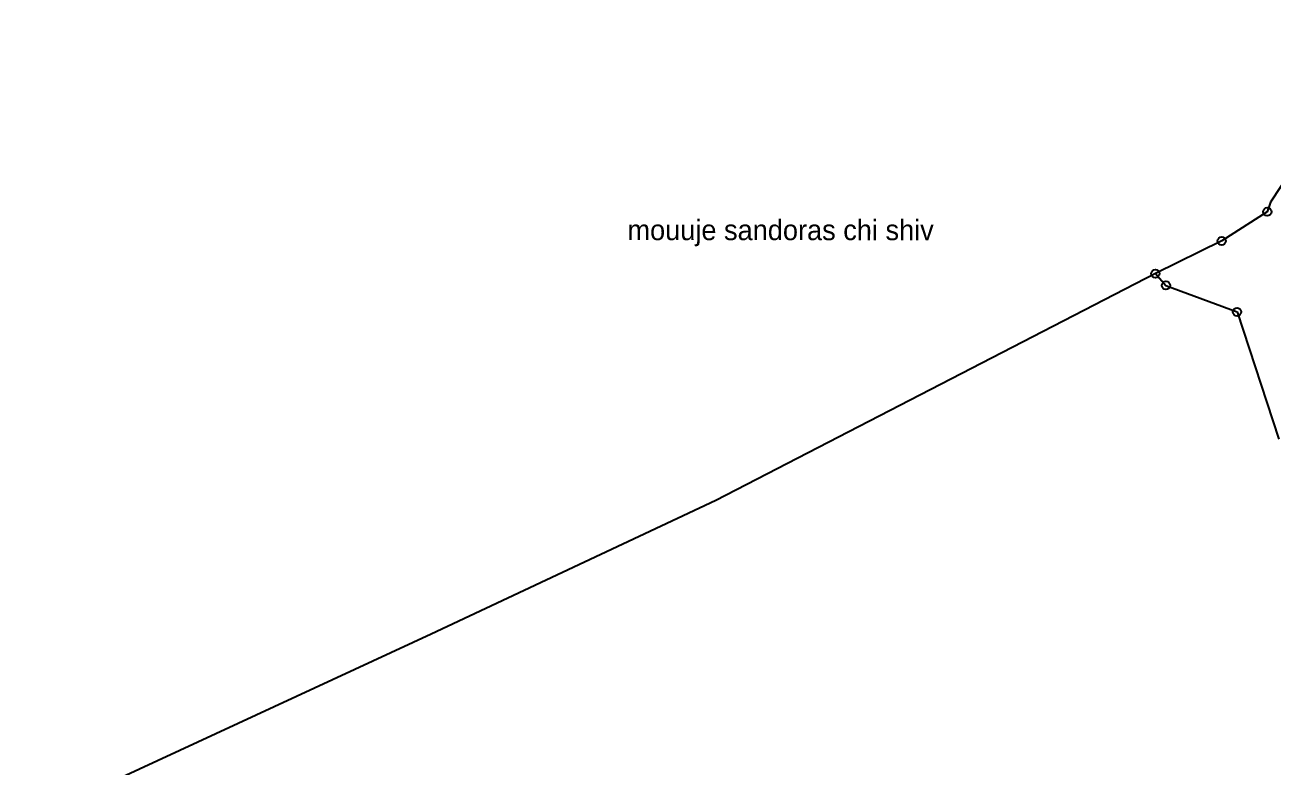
# Model space of a CAD drawing. Header units: metres. Extents: x 267555 to 271037, y 2139222 to 2142032.
# Drawn here: x 267579 to 268326, y 2140005 to 2140449 of the extents above; entities that cross this region are included whole.
import ezdxf

# ---------------------------------------------------------------- set-up
doc = ezdxf.new("R2010")
doc.units = ezdxf.units.M
for name, color, linetype in [('POLY_PARCEL', 6, 'Continuous'), ('SYM_STONE', 1, 'Continuous'), ('TEXT_MAPOUT', 7, 'Continuous'), ('V_BOUND_LINE', 7, 'Continuous')]:
    doc.layers.add(name, color=color, linetype=linetype)

msp = doc.modelspace()

# ---------------------------------------------------------------- linework, layer by layer
at = {"layer": 'POLY_PARCEL'}
for p, q in [((268255.46, 2140300.19), (268261.78, 2140293.11)), ((268261.78, 2140293.11), (268304.31, 2140277.28)), ((268304.31, 2140277.28), (268329.31, 2140201.04))]:
    msp.add_line(p, q, dxfattribs=at)
at = {"layer": 'SYM_STONE'}
for centre in [(268322.42, 2140337.21), (268295.13, 2140319.73), (268255.46, 2140300.19), (268261.78, 2140293.11), (268304.31, 2140277.28)]:
    msp.add_circle(centre, 2.48, dxfattribs=at)
at = {"layer": 'V_BOUND_LINE'}
for p, q in [((268394.13, 2140448.99), (268324.38, 2140343.01)), ((268324.38, 2140343.01), (268322.42, 2140337.21)), ((268322.42, 2140337.21), (268295.13, 2140319.73)), ((268295.13, 2140319.73), (268255.46, 2140300.19)), ((268295.13, 2140319.73), (268295.13, 2140319.73)), ((268255.46, 2140300.19), (267992.52, 2140164.44)), ((267992.52, 2140164.44), (267822.15, 2140084.51)), ((267822.15, 2140084.51), (267579.05, 2139972.05))]:
    msp.add_line(p, q, dxfattribs=at)

# ---------------------------------------------------------------- texts
at = {"layer": 'TEXT_MAPOUT'}
msp.add_text('mouuje sandoras chi shiv', height=12.1484, rotation=359.99187, dxfattribs=at).set_placement((267939.56, 2140320.23))

doc.saveas('drawing.dxf')
